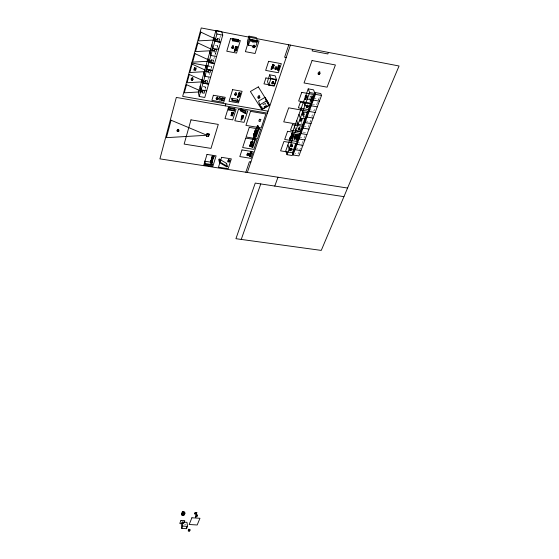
<?xml version="1.0" encoding="UTF-8"?>
<svg xmlns="http://www.w3.org/2000/svg" width="559" height="559" viewBox="0 0 559 559"><rect width="100%" height="100%" fill="white"/><g stroke="black" fill="none" stroke-linecap="round" stroke-linejoin="round"><path stroke-width="0.42" stroke-dasharray="2.79 2.1" d="M205.076 89.643L206.285 85.443M207.969 79.553L209.646 73.69M210.96 69.106L212.287 64.495M213.831 59.093L214.712 56.026M214.929 55.257L215.592 52.951L215.977 54.398M216.941 48.228L218.303 43.476M219.904 37.907L220.581 35.538M309.665 98.81L311.035 95.079M303.376 117.215L303.942 115.671M301.091 123.805L301.657 122.267M303.362 117.614L303.928 116.062M304.131 117.341L304.697 115.797M299.093 151.692L298.254 153.956L294.914 153.411M299.372 150.944L301.629 144.893M303.048 141.078L302.195 143.377L297.157 142.538M305.053 135.704L304.194 138.017L299.135 137.172M310.867 120.108L308.233 127.172L303.139 126.306M312.935 114.56L312.341 116.153L308.917 115.559M315.017 108.963L314.424 110.57L309.274 109.669M319.245 97.629L316.52 104.945L311.244 104.009M262.667 104.47L264.798 103.247M265.511 103.604L263.38 104.826L265.7 103.897L265.511 103.604L265.979 105.05M184.47 524.566L186.063 524.656M295.194 147.862L300.218 148.687M302.817 132.05L306.206 132.623M305.165 120.807L310.28 121.687M203.42 86.68L205.803 87.106L206.145 88.657M203.399 86.757L205.782 87.176M313.34 98.321L318.637 99.264M309.658 96.015L311.174 96.288M209.995 66.556L211.63 66.773L211.987 68.303M215.159 45.44L217.633 45.824L218.031 47.256M252.151 42.554L254.576 43.022M217.612 45.901L218.01 47.333M215.613 52.874L216.005 54.321"/><path stroke-width="0.84" d="M215.935 30.472L198.354 92.78L199.207 96.497L204.783 97.469L222.741 35.119L221.713 31.584L215.935 30.472L216.934 34.008L199.207 96.497M232.299 38.41L232.558 40.842L238.546 41.981L238.784 41.198L238.274 39.556L232.299 38.41L232.558 40.842M207.075 133.573L206.606 136.284L208.535 136.599L209.15 134.537L209.003 133.894L207.075 133.573L206.606 136.284M209.003 133.894L208.535 136.599M238.036 40.346L238.274 39.556M204.727 161.209L205.041 164.213L212.189 165.331L212.392 164.674L211.861 162.327L204.727 161.209L205.041 164.213M225.249 105.875L225.857 103.862M248.993 36.146L247.309 41.632L248.462 45.188L255.77 46.579L257.496 41.086L256.288 37.551L248.993 36.146L250.159 39.682L248.462 45.188M228.484 107.594L228.729 110.039L234.41 111.01L234.633 110.298L234.158 108.572L228.484 107.594L228.729 110.039M211.658 162.976L211.861 162.327M231.936 98.251L232.188 100.69L237.903 101.682L238.134 100.962L237.645 99.25L231.936 98.251L232.188 100.69M234.158 108.572L234.41 111.01M237.421 99.97L237.645 99.25M269.704 74.822L267.509 81.467L268.739 85.122L274.21 86.107L276.446 79.462L275.168 75.828L269.704 74.822L270.954 78.463L268.739 85.122M254.645 133.887L257.426 125.558L258.181 125.691L259.062 128.605L256.26 136.941L255.505 136.815L254.645 133.887L255.393 134.006M251.243 144.404L253.982 136.207L254.729 136.333L255.589 139.268L252.829 147.471L252.081 147.352L251.243 144.404L251.99 144.522M278.494 65.089L277.208 68.932L277.634 70.113L278.417 70.259L279.71 66.416L279.283 65.235L278.494 65.089L278.92 66.269L277.634 70.113M255.505 136.815L258.3 128.472L257.426 125.558M250.516 151.831L249.384 155.206L249.733 156.457L250.474 156.576L251.613 153.201L251.264 151.95L250.516 151.831L250.865 153.082L249.733 156.457M252.081 147.352L254.834 139.142L253.982 136.207M245.862 172.228L249.391 161.768L250.872 162.005M288.807 44.797L284.615 57.235L286.208 57.535M247.337 172.458L290.407 45.104M241.236 239.427L260.767 183.932M237.456 96.896C239.692 96.036 237.568 98.768 237.875 96.707M312.67 49.381L312.125 50.925L327.847 53.944L328.406 52.413M308.219 88.874L285.754 150.881L287.005 154.682L292.14 155.521L314.997 93.493L313.536 89.838L308.219 88.874L309.644 92.528L287.005 154.682M305.2 99.118C305.577 100.662 307.101 98.098 305.13 99.041M274.776 186.07L277.991 177.224M294.9 136.822L295.201 136.871M295.348 136.899L295.648 136.948M295.795 136.969L296.088 137.025M295.795 143.46L292.371 152.775L280.583 150.853L283.937 141.497L296.543 143.572M302.524 125.076L307.653 111.15L288.682 107.831L283.734 121.862L303.299 125.23M293.077 154.969L315.451 94.345L314.696 92.445L320.768 93.542L321.537 95.435L298.932 155.919L293.077 154.969L292.637 153.662M181.612 513.672L182.297 511.932L182.842 511.96L183.01 513.288L182.325 515.028L181.78 515L181.612 513.672L182.157 513.707L182.325 515.028M182.381 513.127L182.842 511.96M181.78 515L182.465 513.253L182.297 511.932M182.653 513.141L183.107 511.981L183.652 512.016L183.827 513.337L183.135 515.077L182.597 515.049L182.43 513.721M183.652 512.016L182.968 513.756L183.135 515.077M182.597 515.049L183.282 513.302L183.107 511.981M184.197 512.051L183.513 513.791L183.68 515.112L184.225 515.146L184.91 513.407L184.736 512.079L184.197 512.051L184.365 513.372L183.68 515.112M182.199 522.05L181.277 524.377L181.787 528.409L186.587 528.688L187.524 526.368L186.992 522.337L182.199 522.05L182.709 526.089L181.787 528.409M188.6 529.303L188.285 530.973L189.613 531.05L190.018 530.065L189.927 529.38L188.6 529.303L188.285 530.973M195.832 516.432L196.6 515.084L196.048 516.446M196.153 516.453L196.929 515.105L196.237 516.25M196.677 516.481L197.25 515.125L196.775 516.278M240.761 108.614L240.272 109.229L240.761 110.955L245.436 113.722L245.925 113.114L245.429 111.388L240.761 108.614L241.257 110.34L245.925 113.114M240.761 110.955L241.257 110.34M244.933 111.996L245.429 111.388M219.226 159.049L218.751 159.608L219.456 162.592L226.891 166.966L227.366 166.407L226.633 163.424L219.226 159.049L219.932 162.033L227.366 166.407M219.456 162.592L219.932 162.033M226.157 163.976L226.633 163.424M212.161 156.394L211.735 157.785M254.017 133.384L253.506 134.929M290.421 136.717L289.855 138.297M195.391 516.823L196.069 516.802M196.055 517.061L195.468 517.089L195.601 516.761M265.015 97.413L258.607 101.102L259.774 104.806L262.423 108.998L268.844 105.323L267.635 101.619L265.015 97.413L266.21 101.109L268.844 105.323M259.774 104.806L266.21 101.109M234.34 51.302L234.466 50.541L234.228 51.253L235.325 51.183L234.605 50.596M271.129 69.337L271.297 68.596L271.024 69.281L272.1 69.197L271.394 68.596M241.048 119.864C244.052 118.284 239.636 121.52 241.327 119.235M305.242 99.551L305.528 98.901M210.841 163.144C213.559 161.292 209.828 165.178 211.016 162.508M294.244 138.974C297.297 137.472 292.811 140.568 294.565 138.38M254.373 133.287L255.68 133.426M212.49 156.303L213.706 156.422M290.792 136.613L292.119 136.759M254.45 133.182L256.057 133.489M290.869 136.501L292.504 136.822M212.553 156.206L214.055 156.478M196.244 513.973L194.853 513.917A0.825 0.496 -8.4 0 1 194.63 513.742L195 512.82A0.825 0.496 -8.4 0 1 195.357 512.687L196.726 512.799M255.393 135.474L253.758 135.25A0.992 0.838 -20.3 0 1 253.486 134.88M291.763 138.849L290.107 138.499M251.431 146.563L249.894 146.36A0.929 0.776 -19.2 0 1 249.656 146.06L250.139 144.62A0.929 0.783 -19.2 0 1 250.537 144.432L252.053 144.718M213.503 158.274L211.98 158.078A0.908 0.762 -14.7 0 1 211.714 157.743M223.223 100.627L221.441 100.368A1.069 0.936 -19.2 0 1 221.154 100.012L221.671 98.293A1.069 0.936 -19.3 0 1 222.133 98.07L223.893 98.426M195.923 513.952L194.853 513.847A0.762 0.454 -8.4 0 1 194.679 513.686L195.007 512.882A0.762 0.454 -8.4 0 1 195.294 512.75L196.398 512.778M251.075 146.507L249.901 146.241A0.859 0.72 -19.2 0 1 249.719 145.976L250.139 144.718A0.859 0.72 -19.2 0 1 250.467 144.529L251.697 144.662M213.147 158.218L211.98 157.966M255.016 135.411L253.758 135.124M222.81 100.557L221.441 100.229A0.992 0.866 -19.2 0 1 221.224 99.907L221.678 98.405A0.992 0.866 -19.3 0 1 222.056 98.188L223.474 98.349M182.709 526.089L187.524 526.368M188.69 529.988L190.018 530.065M291.106 138.884L290.1 138.618A1.02 0.845 -23.2 0 1 289.835 138.248M182.465 513.253L183.01 513.288M183.282 513.302L183.827 513.337M184.365 513.372L184.91 513.407M196.139 515.684L196.705 515.65M196.209 516.313L196.733 516.348M343.939 196.649L255.246 183.086L235.933 238.7L321.264 250.404L399.063 65.997L201.24 27.95L182.667 96.386L268.061 111.171M205.237 163.556L212.392 164.674M347.572 188.048L159.937 158.868L176.33 97.434L267.398 113.149M228.24 160.384L227.988 161.188M250.865 153.082L251.613 153.201M247.337 153.872L247.071 154.675M250.712 142.873L250.984 142.056M289.765 149.861L290.058 149.057M302.887 145.333L296.997 144.355L296.543 143.048M254.834 139.142L255.589 139.268M207.221 134.223L209.15 134.537M294.334 149.574L289.178 148.729L287.906 144.935M300.903 150.65L295.026 149.686L294.355 147.723M254.778 131.54L255.051 130.708M304.893 139.967L298.981 138.981L298.289 137.032M306.912 134.565L300.98 133.566L300.511 132.266M258.3 128.472L259.062 128.605M291.791 134.034L291.491 134.866M298.779 137.514L293.58 136.648L292.273 132.881M308.952 129.115L302.992 128.102L302.524 126.809M301.028 131.4L295.809 130.52L294.488 126.767M300.113 120.374L300.421 119.528M228.945 109.319L234.633 110.298M311.007 123.616L305.025 122.589L304.313 120.66M313.075 118.075L307.08 117.034L306.598 115.755M305.598 119.004L300.337 118.096L298.981 114.371M237.526 97.021L237.575 97.35M315.164 112.485L309.141 111.437L308.659 110.158M307.911 112.715L302.629 111.793L301.252 108.09M232.411 99.963L238.134 100.962M317.274 106.853L311.23 105.784L310.49 103.876M310.252 106.371L304.948 105.434L303.551 101.745M206.704 90.803L201.079 89.894L200.213 86.191M312.614 99.963L307.289 99.013L305.871 95.337M319.399 101.172L313.333 100.089L312.83 98.817M208.64 84.074L203.015 83.074L202.134 79.392M208.619 84.15L202.994 83.151L202.113 79.469M309.644 92.528L314.997 93.493M315.451 94.345L321.537 95.435M210.596 77.282L204.929 76.338L204.028 72.677M191.723 63.013L209.702 66.29M270.954 78.463L276.446 79.462M212.574 70.42L206.9 69.386L205.985 65.745M212.553 70.49L206.879 69.463L205.964 65.815M194.35 68.464L194.092 69.386M208.87 62.44L214.572 63.481M214.551 63.558L208.849 62.517L207.941 58.814M278.92 66.269L279.71 66.416M216.585 56.48L210.841 55.495L209.891 51.889M218.625 49.409L212.846 48.409L211.91 44.748M220.658 42.337L214.88 41.247L213.901 37.684L214.901 41.163L220.679 42.26M232.796 40.052L238.784 41.198M250.159 39.682L257.496 41.086M216.934 34.008L222.741 35.119M296.724 120.597L298.059 124.336M277.998 69.078L278.417 70.259M290.079 138.932L291.365 142.713M261.717 106.769L262.423 108.998M211.798 157.708L212.168 156.485A0.838 0.706 -14.7 0 1 212.574 156.275M218.206 48.053L218.604 49.485M209.911 51.812L210.862 55.418M253.569 134.838L254.024 133.489A0.915 0.776 -20.3 0 1 254.464 133.266M204.049 72.6L204.95 76.269M200.234 86.121L201.1 89.824M289.925 138.199L290.428 136.822A0.943 0.783 -23.2 0 1 290.883 136.592M189.522 530.372L189.613 531.05M186.378 527.074L186.587 528.688M194.441 69.099C195.748 71.056 195.978 67.038 194.448 69.057M194.637 69.092C195.86 70.315 195.398 67.59 194.644 69.064M300.456 120.143C301.874 121.764 301.79 118.103 300.456 120.143M300.644 120.129C301.888 121.1 301.203 118.739 300.651 120.073M228.31 160.929C229.644 162.522 229.651 159.161 228.324 160.859M228.491 160.922C229.63 161.963 229.134 159.608 228.498 160.901M247.399 154.417C248.643 156.101 248.804 152.537 247.399 154.417M247.581 154.417C248.72 155.451 248.245 153.103 247.588 154.389M251.047 142.615C252.423 144.285 252.263 140.7 251.047 142.615M251.229 142.608C252.375 143.684 251.92 141.217 251.229 142.608M255.114 131.274C256.434 132.979 256.469 129.367 255.121 131.232M255.295 131.267C256.343 132.399 256.134 129.863 255.302 131.239M290.1 149.602C291.288 151.286 291.539 147.716 290.1 149.602M290.282 149.602C291.449 150.623 290.897 148.24 290.282 149.602M291.833 134.6C293.133 136.256 293.216 132.735 291.84 134.558M292.015 134.593C293.056 135.704 292.804 133.224 292.022 134.565M171.075 120.22L166.414 137.661L206.914 135.25L171.075 120.22M186.524 84.689L184.309 92.829L202.442 91.76L186.524 84.689M189.298 74.487L187.048 82.753L205.314 81.684L189.298 74.487M192.107 64.131L189.829 72.516L208.227 71.461L192.107 64.131M194.965 53.615L192.652 62.133L211.183 61.085L194.965 53.615M197.872 42.945L195.517 51.589L214.188 50.555L197.872 42.945M200.814 32.108L198.431 40.884L217.234 39.857L200.814 32.108M194.56 67.688L193.882 70.161L195.608 70.476L196.286 68.002L194.56 67.688M177.21 131.386L178.384 131.575L177.21 131.386M191.318 79.958L192.534 80.175L191.318 79.958M177.524 130.981L178.258 131.281L177.524 130.981M177.979 129.332L176.812 130.589L179.159 130.974L178.566 130.156L178.761 129.457L177.979 129.332M191.646 79.525L192.408 79.86L191.646 79.525M192.142 77.743L191.933 78.498L190.912 79.099L193.344 79.532L192.743 78.637L192.953 77.89L192.142 77.743M190.982 119.85L184.142 144.082L211.002 148.394L218.289 124.412L190.982 119.85M202.756 90.656L202.127 92.857L204.126 93.206L204.755 91.005L202.756 90.656M205.635 80.566L204.992 82.802L207.005 83.158L207.648 80.922L205.635 80.566M208.549 70.322L207.906 72.6L209.925 72.963L210.575 70.693L208.549 70.322M211.512 59.932L210.855 62.238L212.895 62.615L213.552 60.309L211.512 59.932M214.523 49.381L213.852 51.721L215.907 52.106L216.578 49.765L214.523 49.381M217.577 38.669L216.899 41.045L218.96 41.436L219.645 39.06L217.577 38.669M213.37 95.254L211.875 100.347L223.705 102.402L225.242 97.329L213.37 95.254M230.476 38.669L226.779 51.239L236.555 53.07L240.335 40.555L230.476 38.669M216.319 99.25L217.507 99.453L216.319 99.25M216.654 98.831L217.388 99.146L216.654 98.831M217.165 97.105L215.942 98.419L218.317 98.831L217.744 97.972L217.961 97.245L217.165 97.105M231.866 48.06L233.096 48.291L231.866 48.06M232.216 47.613L232.977 47.962L232.216 47.613M232.775 45.754L232.537 46.537L231.489 47.166L233.941 47.627L233.355 46.69L233.592 45.908L232.775 45.754M235.758 46.488L234.731 49.926L236.359 50.233L237.393 46.795L235.758 46.488M235.039 49.485L235.269 49.863L235.039 49.485M235.178 49.017L235.409 49.395L235.178 49.017M235.318 48.549L235.549 48.926L235.318 48.549M235.458 48.081L235.688 48.458L235.458 48.081M235.598 47.613L235.828 47.99L235.598 47.613M235.737 47.145L235.968 47.522L235.737 47.145M235.877 46.676L236.108 47.047L235.877 46.676M235.528 49.576L236.226 50.037L235.528 49.576M235.667 49.108L235.898 49.485L235.667 49.108M235.807 48.64L236.038 49.017L235.807 48.64M235.947 48.172L236.177 48.549L235.947 48.172M236.087 47.704L236.317 48.081L236.087 47.704M236.226 47.235L236.457 47.613L236.226 47.235M236.366 46.767L236.604 47.145L236.366 46.767M236.157 49.206L236.387 49.576L236.157 49.206M236.716 47.326L236.198 49.045L236.716 47.326M236.855 46.858L237.093 47.235L236.855 46.858M222.342 99.893L222.175 100.445L223.376 100.655L223.544 100.103L222.342 99.893M222.838 98.237L222.678 98.789L223.873 98.999L224.04 98.447L222.838 98.237M207.012 154.417L203.811 164.996L212.839 166.4L216.102 155.863L207.012 154.417M232.621 89.636L229.043 101.291L238.441 102.926L242.089 91.32L232.621 89.636M211.47 159.049L210.575 161.956L212.085 162.187L212.979 159.287L211.47 159.049M210.848 161.579L211.071 161.893L210.848 161.579M210.974 161.188L211.19 161.495L210.974 161.188M211.092 160.789L211.316 161.104L211.092 160.789M211.211 160.391L211.435 160.706L211.211 160.391M211.337 160L211.554 160.307L211.337 160M211.456 159.601L211.679 159.916L211.456 159.601M211.582 159.203L211.798 159.518L211.582 159.203M211.302 161.649L211.952 162.033L211.302 161.649M211.421 161.258L211.644 161.565L211.421 161.258M211.547 160.859L211.763 161.174L211.547 160.859M211.665 160.468L211.889 160.775L211.665 160.468M211.791 160.07L212.008 160.384L211.791 160.07M211.91 159.671L212.134 159.986L211.91 159.671M212.029 159.28L212.252 159.588L212.029 159.28M212.748 157.687L212.609 158.134L213.629 158.295L213.769 157.848L212.748 157.687M213.161 156.338L213.021 156.786L214.048 156.953L214.181 156.499L213.161 156.338M249.237 39.137L245.387 51.666L255.086 53.496L259.02 41.017L249.237 39.137M228.268 107.915L224.998 118.557L232.74 119.864L236.066 109.264L228.268 107.915M211.875 161.327L212.099 161.642L211.875 161.327M212.364 159.741L211.917 161.195L212.364 159.741M212.483 159.35L212.706 159.657L212.483 159.35M250.698 40.332L250.453 41.121L256.392 42.26L256.644 41.471L250.698 40.332M234.85 94.932L236.024 95.135L234.85 94.932M235.185 94.506L235.975 94.646L235.185 94.506M235.723 92.773L234.48 94.094L236.841 94.513L236.282 93.646L236.513 92.913L235.723 92.773M231.936 112.52L230.965 115.636L232.516 115.902L233.487 112.785L231.936 112.52M231.251 115.238L231.475 115.573L231.251 115.238M231.384 114.812L231.608 115.147L231.384 114.812M231.517 114.392L231.733 114.728L231.517 114.392M231.65 113.966L231.866 114.302L231.65 113.966M231.782 113.54L231.999 113.875L231.782 113.54M231.908 113.114L232.132 113.449L231.908 113.114M232.041 112.687L232.264 113.023L232.041 112.687M231.712 115.315L232.383 115.727L231.712 115.315M231.845 114.895L232.069 115.231L231.845 114.895M231.978 114.469L232.202 114.805L231.978 114.469M232.111 114.043L232.334 114.378L232.111 114.043M232.244 113.617L232.467 113.959L232.244 113.617M232.376 113.197L232.6 113.533L232.376 113.197M232.509 112.771L232.733 113.107L232.509 112.771M253.003 47.487L254.219 47.718L253.003 47.487M239 92.878L238.001 96.078L239.566 96.358L240.573 93.15L239 92.878M253.36 47.04L254.107 47.389L253.36 47.04M253.94 45.181L253.695 45.964L252.64 46.593L255.072 47.054L254.506 46.117L254.75 45.335L253.94 45.181M232.313 114.972L232.537 115.308L232.313 114.972M232.844 113.274L232.355 114.833L232.844 113.274M232.977 112.848L233.201 113.184L232.977 112.848M238.295 95.673L238.518 96.015L238.295 95.673M238.427 95.233L238.651 95.582L238.427 95.233M238.567 94.799L238.791 95.142L238.567 94.799M238.7 94.359L238.924 94.709L238.7 94.359M238.84 93.926L239.063 94.268L238.84 93.926M238.972 93.486L239.196 93.835L238.972 93.486M239.112 93.046L239.336 93.395L239.112 93.046M238.763 95.757L239.434 96.183L238.763 95.757M238.903 95.316L239.126 95.666L238.903 95.316M239.035 94.883L239.259 95.226L239.035 94.883M239.175 94.443L239.399 94.792L239.175 94.443M239.308 94.01L239.531 94.352L239.308 94.01M239.448 93.57L239.671 93.919L239.448 93.57M239.587 93.129L239.804 93.479L239.587 93.129M239.371 95.4L239.594 95.75L239.371 95.4M239.916 93.653L239.42 95.254L239.916 93.653M240.056 93.213L240.279 93.563L240.056 93.213M221.574 157.331L218.478 167.19L228.177 168.699L231.342 158.882L221.574 157.331M238.4 109.473L234.836 120.772L244.066 122.33L247.707 111.073L238.4 109.473M242.18 115.343L241.188 118.438L242.732 118.697L243.724 115.601L242.18 115.343M241.474 118.04L241.698 118.375L241.474 118.04M241.614 117.621L241.83 117.956L241.614 117.621M241.747 117.194L241.963 117.53L241.747 117.194M241.879 116.775L242.103 117.11L241.879 116.775M242.019 116.356L242.236 116.684L242.019 116.356M242.152 115.93L242.368 116.265L242.152 115.93M242.285 115.51L242.508 115.839L242.285 115.51M228.456 159.713L227.772 161.858L229.351 162.103L230.042 159.965L228.456 159.713M241.942 118.117L242.599 118.529L241.942 118.117M242.075 117.697L242.292 118.033L242.075 117.697M242.208 117.278L242.424 117.614L242.208 117.278M242.347 116.852L242.564 117.187L242.347 116.852M242.48 116.433L242.697 116.768L242.48 116.433M242.613 116.006L242.837 116.342L242.613 116.006M242.753 115.587L242.969 115.923L242.753 115.587M242.536 117.774L242.753 118.11L242.536 117.774M243.081 116.09L242.585 117.635L243.081 116.09M243.214 115.664L243.431 115.999L243.214 115.664M250.502 111.353L245.946 125.384L261.186 127.948L265.888 114.001L250.502 111.353M268.627 61.315L265.658 70.406L278.298 72.733L281.338 63.691L268.627 61.315M258.034 97.916L259.201 98.118L258.034 97.916M258.377 97.497L259.152 97.636L258.377 97.497M258.936 95.778L257.685 97.091L260.019 97.504L259.481 96.637L259.718 95.917L258.936 95.778M245.75 138.08L242.648 147.541L253.905 149.365L257.077 139.953L245.75 138.08M249.265 127.375L246.114 136.983L257.447 138.856L260.676 129.29L249.265 127.375M241.984 149.931L239.804 156.576L250.991 158.358L253.22 151.741L241.984 149.931M265.923 77.946L263.974 83.871L274.148 85.709L276.139 79.804L265.923 77.946M272.652 64.669L271.548 67.995L273.134 68.289L274.238 64.963L272.652 64.669M271.856 67.576L272.072 67.932L271.856 67.576M272.009 67.122L272.226 67.485L272.009 67.122M272.156 66.668L272.373 67.031L272.156 66.668M272.31 66.214L272.526 66.577L272.31 66.214M272.457 65.759L272.673 66.123L272.457 65.759M272.61 65.305L272.827 65.669L272.61 65.305M272.757 64.851L272.974 65.214L272.757 64.851M272.331 67.66L273.002 68.107L272.331 67.66M272.485 67.206L272.701 67.569L272.485 67.206M272.631 66.759L272.848 67.115L272.631 66.759M272.785 66.304L273.002 66.661L272.785 66.304M272.932 65.85L273.148 66.207L272.932 65.85M273.085 65.396L273.302 65.752L273.085 65.396M273.232 64.935L273.449 65.298L273.232 64.935M272.96 67.297L273.176 67.66L272.96 67.297M273.561 65.48L273.009 67.143L273.561 65.48M273.707 65.026L273.924 65.389L273.707 65.026M274.972 69.036L276.16 69.26L274.972 69.036M275.328 68.603L276.118 68.75L275.328 68.603M275.922 66.814L274.63 68.177L276.998 68.617L276.46 67.716L276.712 66.961L275.922 66.814M251.215 141.364L250.481 143.565L252.074 143.824L252.808 141.63L251.215 141.364M247.567 153.194L246.847 155.353L248.427 155.605L249.146 153.452L247.567 153.194M255.288 130.002L254.541 132.238L256.148 132.504L256.888 130.275L255.288 130.002M250.684 145.955L250.53 146.416L251.564 146.584L251.718 146.123L250.684 145.955M251.145 144.571L250.991 145.033L252.025 145.2L252.179 144.739L251.145 144.571M254.597 134.817L254.436 135.313L255.533 135.495L255.694 135.005L254.597 134.817M255.093 133.335L254.932 133.832L256.029 134.013L256.197 133.517L255.093 133.335M271.94 83.612L273.113 83.822L271.94 83.612M272.289 83.186L273.072 83.326L272.289 83.186M272.876 81.432L271.597 82.767L273.945 83.193L273.414 82.313L273.658 81.572L272.876 81.432M312.055 60.547L304.04 82.963L327.078 87.169L335.414 64.97L312.055 60.547M287.592 131.295L284.671 139.45L296.543 141.42L299.533 133.308L287.592 131.295M301.755 92.382L298.66 101.025L310.832 103.184L313.997 94.583L301.755 92.382M300.4 102.164L298.352 107.859L308.205 109.585L310.287 103.918L300.4 102.164M292.483 124.678L290.505 130.177L300.204 131.819L302.223 126.334L292.483 124.678M292.043 133.342L291.239 135.558L292.818 135.816L293.622 133.608L292.043 133.342M305.396 97.497L306.542 97.699L305.396 97.497M305.745 97.084L306.514 97.217L305.745 97.084M306.367 95.372L305.081 96.679L307.373 97.084L306.87 96.232L307.129 95.512L306.367 95.372M290.973 138.185L290.792 138.688L291.903 138.877L292.091 138.366L290.973 138.185M291.525 136.662L291.344 137.165L292.455 137.353L292.643 136.843L291.525 136.662M300.679 118.822L299.855 121.079L301.441 121.352L302.272 119.095L300.679 118.822M290.813 146.556L291.924 146.737L290.813 146.556M302.356 114.909L303.488 115.105L302.356 114.909M290.303 148.38L289.52 150.539L291.071 150.79L291.861 148.631L290.303 148.38M291.155 146.172L291.889 146.29L291.155 146.172M291.735 144.585L290.505 145.801L292.72 146.165L292.224 145.375L292.469 144.704L291.735 144.585M302.705 114.504L303.46 114.637L302.705 114.504M303.313 112.841L302.049 114.113L304.306 114.504L303.81 113.673L304.068 112.974L303.313 112.841M295.543 134.628L294.46 137.612L295.942 137.856L297.032 134.88L295.543 134.628M294.754 137.228L294.949 137.549L294.754 137.228M295.054 136.417L295.25 136.738L295.054 136.417M295.201 136.012L295.397 136.333L295.201 136.012M295.348 135.599L295.543 135.921L295.348 135.599M295.494 135.194L295.697 135.516L295.494 135.194M295.648 134.789L295.844 135.11L295.648 134.789M295.201 137.304L295.823 137.696L295.201 137.304M295.494 136.494L295.697 136.808L295.494 136.494M295.648 136.082L295.844 136.403L295.648 136.082M295.795 135.676L295.99 135.998L295.795 135.676M295.942 135.271L296.144 135.592L295.942 135.271M296.095 134.866L296.291 135.187L296.095 134.866M318.211 74.102L319.371 74.319L318.211 74.102M306.297 107.293L307.429 107.496L306.297 107.293M318.574 73.676L319.35 73.816L318.574 73.676M319.224 71.908L317.903 73.25L320.223 73.683L319.72 72.796L320 72.048L319.224 71.908M298.317 129.611L299.435 129.8L298.317 129.611M306.646 106.881L307.408 107.021L306.646 106.881M307.261 105.197L305.99 106.483L308.261 106.888L307.764 106.042L308.023 105.337L307.261 105.197M296.389 135.348L295.844 136.836L296.389 135.348M296.536 134.936L296.738 135.257L296.536 134.936M298.66 129.213L299.407 129.339L298.66 129.213M299.254 127.585L298.01 128.829L300.246 129.206L299.75 128.395L300.001 127.711L299.254 127.585M297.772 134.719L295.963 139.659L296.703 139.785L298.52 134.845L297.772 134.719M311.971 96.022L310.049 101.256L310.811 101.396L312.733 96.162L311.971 96.022M180.976 520.408L179.781 523.434L183.548 523.657L184.749 520.632L180.976 520.408M191.898 517.788L189.18 524.503L197.187 524.978L199.954 518.277L191.898 517.788M195.545 513.63L196.482 513.686L195.545 513.63M195.909 512.743L196.838 512.806L195.909 512.743M196.307 515L195.699 516.495L196.775 516.558L197.383 515.063L196.307 515M219.624 97.72L218.904 98.831L218.967 99.9L220.246 100.124L220.183 99.055L220.896 97.944L219.624 97.72M259.711 119.256L258.978 120.325L259.013 121.345L260.242 121.555L260.214 120.534L260.948 119.465L259.711 119.256M258.328 86.897L250.383 91.508L261.878 109.676L269.724 105.183L258.328 86.897M266.21 105.77L264.072 107L264.26 107.3L266.398 106.07L266.21 105.77"/></g></svg>
